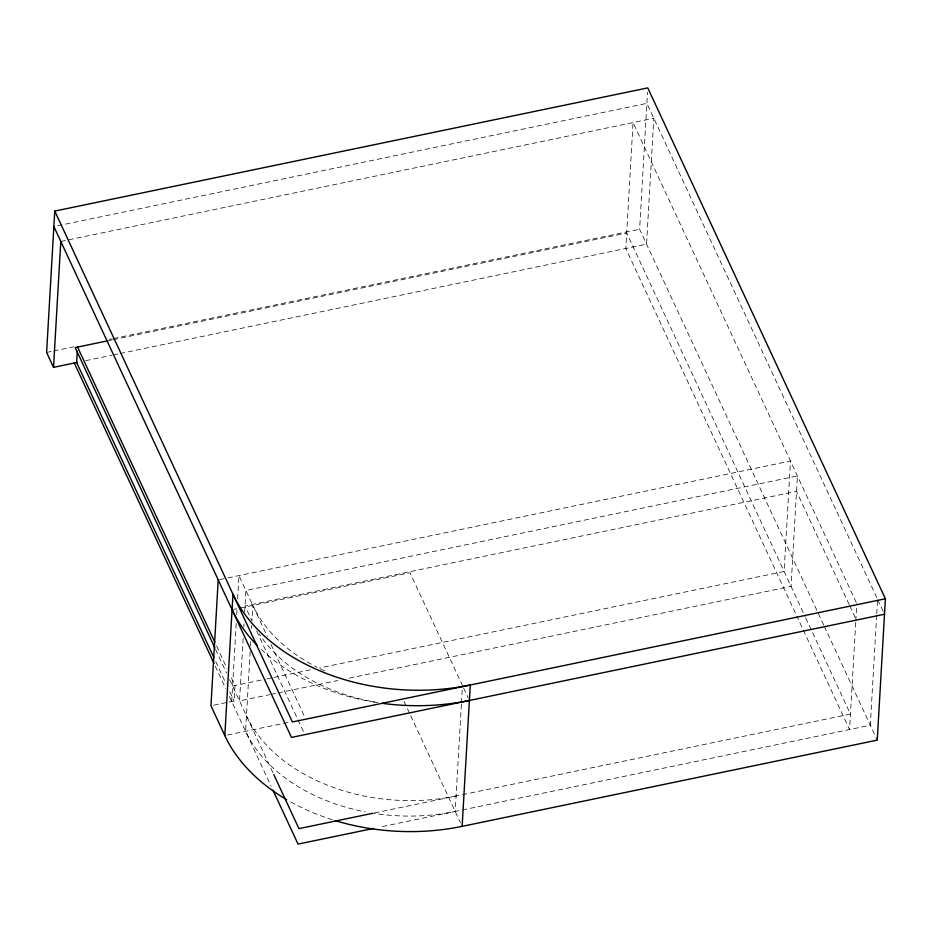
<?xml version="1.0" encoding="UTF-8"?>
<svg xmlns="http://www.w3.org/2000/svg" width="932" height="932" viewBox="0 0 932 932"><rect width="100%" height="100%" fill="white"/><g stroke="black" fill="none" stroke-linecap="round" stroke-linejoin="round"><path stroke-width="0.7" stroke-dasharray="4.66 3.5" d="M231.719 701.481L236.309 621.889M236.716 614.817L237.136 607.419M237.637 598.833L238.976 575.592L267.344 636.579M228.946 702.052L234.083 700.992L234.981 685.533L230.693 676.306M243.136 638.443L239.536 700.922L269.465 694.701M243.811 626.817L243.974 623.904M244.65 612.289L245.908 590.492L797.419 475.926L791.047 586.356L347.846 678.426M250.16 651.689L245.582 731.282A165.814 117.246 3.3 0 0 365.356 811.889M250.498 645.911L250.755 641.566M251.5 628.541L251.663 625.652M461.375 704.371L455.2 811.457A165.814 117.246 3.3 0 1 374.28 813.426M461.457 702.926L462.295 688.375M823.725 625.057L639.62 229.249L647.53 92.117M855.739 622.459L849.565 729.535L796.837 616.192M855.821 621.003L856.823 603.645M876.663 615.248L870.313 725.224L379.277 827.22M876.744 613.804L877.583 599.334L646.878 103.359L53.858 226.546M60.79 241.446L653.81 118.259L646.552 244.149L120.531 353.426M46.6 352.436L52.297 351.259M53.73 350.956L73.686 346.809M109.324 339.411L112.178 338.817M113.599 338.526L639.62 229.249M108.846 340.576L112.236 339.877M113.121 339.691L626.688 233L805.085 616.541M85.686 360.661L111.98 355.197M113.401 354.906L119.343 353.671M219.603 579.611L226.523 578.178M227.909 577.887L790.487 461.025L784.115 571.456L319.536 667.964M232.08 609.703L409.987 572.749L463.274 687.292M232.604 686.022L265.387 679.207M266.808 678.915L272.505 677.727M273.938 677.436L312.406 669.444M213.731 705.221L227.559 702.344M270.886 694.41L276.594 693.222M278.016 692.93L337.873 680.5M227.583 735.022L290.295 721.997M374.478 812.949L850.45 714.075L805.702 617.858M877.758 599.707L883.35 611.753M856.205 602.328L633.061 122.57L625.803 248.46L796.231 614.864M849.192 604.623L796.522 491.385L245.011 605.951L251.943 620.852L252.84 605.392A165.814 117.246 3.3 0 0 313.688 665.471M849.809 605.94L855.926 619.104M824.342 626.374L877.245 740.125M463.612 688.049L468.237 697.975M403.952 701.272L410.08 714.436M410.686 715.753L460.396 822.63M271.014 644.478L305.312 718.211M256.65 630.964L303.809 732.354M216.597 646.016L227.012 668.407M215.572 649.394L226.604 673.114M229.668 679.708L273.192 773.28M215.711 661.475L226.126 683.867M229.796 691.765L234.083 700.992M215.292 666.17L225.707 688.573M229.389 696.484L271.072 786.107M332.363 819.752A187.716 132.74 3.3 0 1 287.813 800.32M374.885 702.239A187.716 132.74 3.3 0 1 260.913 649.08M324.569 670.842A165.814 117.246 3.3 0 1 314.76 666.031M378.089 702.588A165.814 117.246 3.3 0 1 259.201 633.888M456.098 795.998A165.814 117.246 3.3 0 1 246.467 715.823"/><path stroke-width="1.4" d="M335.101 820.603A187.716 132.74 3.3 0 0 462.132 826.358L877.245 740.125L885.4 598.775L647.775 87.899L54.755 211.086L46.6 352.436L53.532 367.336L77.135 362.432M53.532 367.336L60.79 241.446M77.309 351.294L76.657 362.536L213.871 657.526M218.216 579.902L210.958 705.792L224.822 735.593A187.716 132.74 3.3 0 0 286.648 799.644M224.822 735.593L232.965 594.243A187.716 132.74 3.3 0 0 470.287 685.008L462.132 826.358M107.961 340.762L75.177 347.566L214.954 648.078M885.4 598.775L292.38 721.962L54.755 211.086M884.503 614.235L291.483 737.422L53.858 226.546M373.045 813.24L298.939 828.641L273.81 774.597M373.581 828.408L298.054 844.101L272.913 790.056M77.554 347.077L214.768 642.066M74.292 363.026L214.069 663.537M469.39 700.468A187.716 132.74 3.3 0 1 382.155 703.322M257.407 645.62A187.716 132.74 3.3 0 1 232.08 609.703"/></g></svg>
